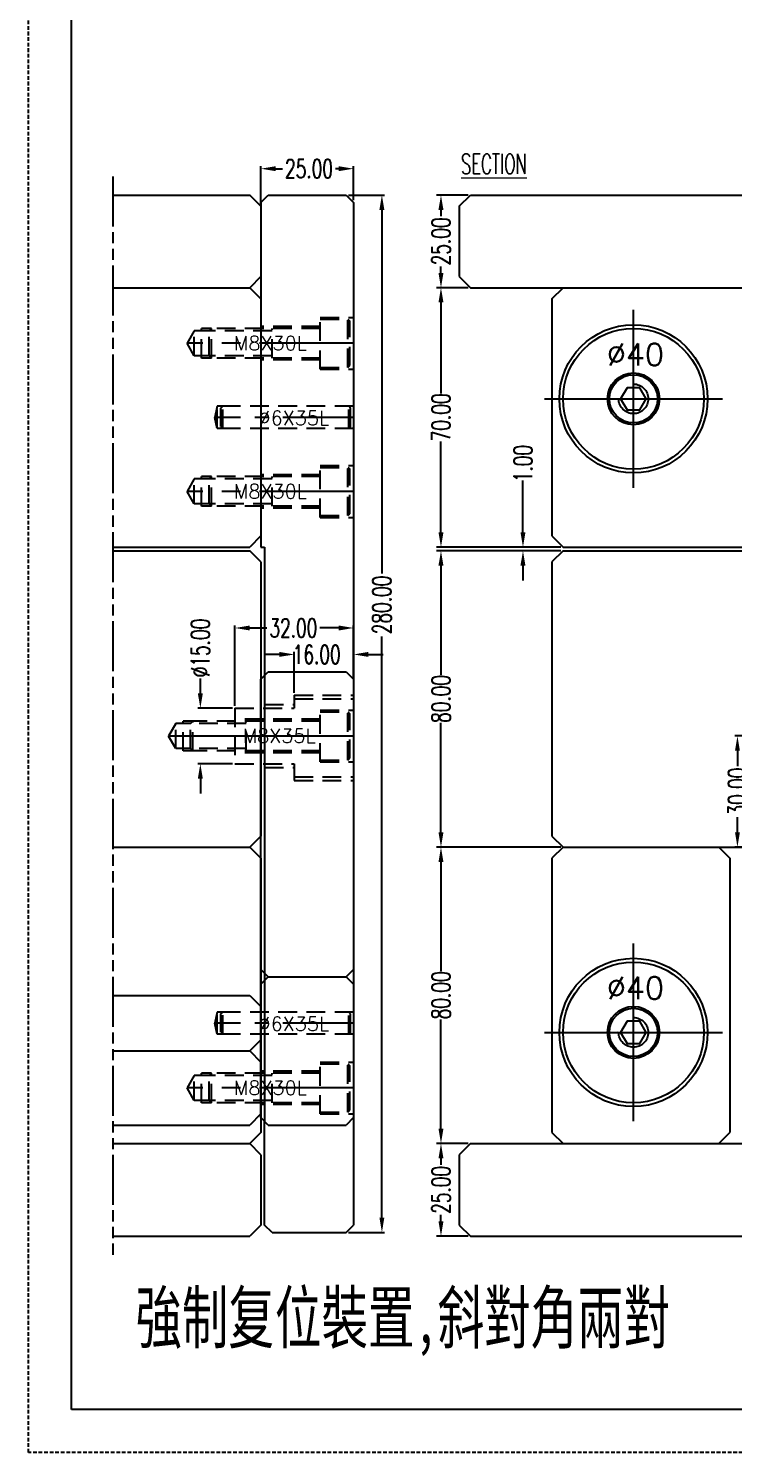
# Model space of a CAD drawing. Header units: inches. Extents: x 149964 to 151052, y -48230 to -47460.
# Drawn here: x 149963.9 to 150154.2, y -48229.7 to -47845.4 of the extents above; entities that cross this region are included whole.
import ezdxf

# ---------------------------------------------------------------- set-up
doc = ezdxf.new("R2010")
doc.units = ezdxf.units.IN
doc.header["$LTSCALE"] = 2
doc.header["$MEASUREMENT"] = 0
doc.header["$PDMODE"] = 3
doc.header["$PDSIZE"] = 0.3125
for name, pattern in [('CENTER', [50.8, 31.75, -6.35, 6.35, -6.35]), ('CENTER1', [0.6, 0.3, -0.1, 0.1, -0.1]), ('CENTERX2', [4, 2.5, -0.5, 0.5, -0.5]), ('DASHED', [0.75, 0.5, -0.25]), ('HIDDEN', [9.525, 6.35, -3.175]), ('HIDDEN2', [4.7625, 3.175, -1.5875]), ('PHANTOM', [0.8, 0.45, -0.05, 0.1, -0.05, 0.1, -0.05])]:
    doc.linetypes.add(name, pattern=pattern)
doc.layers.get('0').update_dxf_attribs({"linetype": 'CONTINUOUS'})
doc.layers.get('Defpoints').update_dxf_attribs({"linetype": 'CONTINUOUS'})
for name, color, linetype in [('A', 7, 'CONTINUOUS'), ('H7', 1, 'CENTERX2'), ('PIN', 4, 'CONTINUOUS'), ('SCREW', 52, 'HIDDEN'), ('SLIDE', 6, 'CONTINUOUS'), ('SP', 3, 'CONTINUOUS'), ('文字', 1, 'CONTINUOUS')]:
    doc.layers.add(name, color=color, linetype=linetype)
doc.layers.add('dim', color=3, linetype='CONTINUOUS', lineweight=15)
doc.styles.add('ROMANC', font='romanc', dxfattribs={"width": 0.6, "height": 1})
doc.styles.add('ROMANS', font='ROMANS.shx', dxfattribs={"height": 5, "bigfont": 'chineset.shx'})
doc.styles.add('roment', font='txt.shx', dxfattribs={"width": 0.67, "bigfont": 'chineset.shx'})
doc.styles.get("Standard").update_dxf_attribs({"font": 'txt.shx', "width": 0.67})
doc.styles.add('txt', font='txt.shx', dxfattribs={"width": 0.75, "height": 3.2})
doc.dimstyles.new('2.00', dxfattribs={"dimtxt": 5, "dimasz": 4, "dimexe": 0.666, "dimexo": 0.626, "dimgap": 1, "dimtad": 0, "dimzin": 0, "dimdsep": 46, "dimtxsty": 'Standard', "dimcen": 0.09, "dimclrd": 3, "dimclre": 3, "dimclrt": 7, "dimazin": 0, "dimtfac": 1, "dimtofl": 0, "dimtmove": 0, "dimatfit": 0, "dimfxl": 0, "dimtolj": 1, "dimtzin": 0, "dimarcsym": 0})
doc.dimstyles.new('ISO-25', dxfattribs={"dimtxt": 5, "dimasz": 4, "dimexe": 1.25, "dimexo": 0.625, "dimtad": 0, "dimzin": 1, "dimdsep": 46, "dimtxsty": 'roment', "dimcen": 0, "dimclrd": 256, "dimclre": 256, "dimclrt": 7, "dimazin": 0, "dimtfac": 1, "dimtofl": 0, "dimtmove": 0, "dimatfit": 3, "dimfxl": 0, "dimarcsym": 0})

# ---------------------------------------------------------------- blocks, each defined once
blk = doc.blocks.new('*D35363')
at = {"layer": 'Defpoints', "color": 0}
for p in [(150075.2, -47890.34), (150083.15, -47890.34), (150083.15, -47915.34)]:
    blk.add_point(p, dxfattribs=at)
at = {"layer": 'dim', "lineweight": -2}
for p, q in [((150082.53, -47890.34), (150073.95, -47890.34)), ((150075.2, -47894.34), (150075.2, -47896.08)), ((150075.2, -47911.34), (150075.2, -47909.61)), ((150082.53, -47915.34), (150073.95, -47915.34))]:
    blk.add_line(p, q, dxfattribs=at)
at = {"layer": 'dim', "linetype": 'ByBlock'}
for points in [[(150075.87, -47894.34), (150074.53, -47894.34), (150075.2, -47890.34)], [(150074.53, -47911.34), (150075.87, -47911.34), (150075.2, -47915.34)]]:
    blk.add_solid(points, dxfattribs=at)
at = {"layer": 'dim', "color": 7, "linetype": 'ByBlock', "insert": (150075.2, -47902.84), "char_height": 5, "attachment_point": 5, "rotation": 90, "style": 'roment'}
blk.add_mtext('25.00', dxfattribs=at)
blk = doc.blocks.new('*D35364')
at = {"layer": 'Defpoints', "color": 0}
for p in [(150083.15, -47915.34), (150075.2, -47985.34), (150108.15, -47985.34)]:
    blk.add_point(p, dxfattribs=at)
at = {"layer": 'dim', "lineweight": -2}
for p, q in [((150082.53, -47915.34), (150073.95, -47915.34)), ((150075.2, -47919.34), (150075.2, -47943.86)), ((150075.2, -47981.34), (150075.2, -47956.83)), ((150107.53, -47985.34), (150073.95, -47985.34))]:
    blk.add_line(p, q, dxfattribs=at)
at = {"layer": 'dim', "linetype": 'ByBlock'}
for points in [[(150075.87, -47919.34), (150074.53, -47919.34), (150075.2, -47915.34)], [(150074.53, -47981.34), (150075.87, -47981.34), (150075.2, -47985.34)]]:
    blk.add_solid(points, dxfattribs=at)
at = {"layer": 'dim', "color": 7, "linetype": 'ByBlock', "insert": (150075.2, -47950.34), "char_height": 5, "attachment_point": 5, "rotation": 90, "style": 'roment'}
blk.add_mtext('70.00', dxfattribs=at)
blk = doc.blocks.new('*D35365')
at = {"layer": 'Defpoints', "color": 0}
for p in [(150097.33, -47985.34), (150108.15, -47985.34), (150108.15, -47986.34)]:
    blk.add_point(p, dxfattribs=at)
at = {"layer": 'dim', "lineweight": -2}
for p, q in [((150097.33, -47981.34), (150097.33, -47967.34)), ((150107.53, -47985.34), (150096.08, -47985.34)), ((150107.53, -47986.34), (150096.08, -47986.34)), ((150097.33, -47990.34), (150097.33, -47994.34))]:
    blk.add_line(p, q, dxfattribs=at)
at = {"layer": 'dim', "linetype": 'ByBlock'}
for points in [[(150096.66, -47981.34), (150098, -47981.34), (150097.33, -47985.34)], [(150098, -47990.34), (150096.66, -47990.34), (150097.33, -47986.34)]]:
    blk.add_solid(points, dxfattribs=at)
at = {"layer": 'dim', "color": 7, "linetype": 'ByBlock', "insert": (150097.33, -47962.81), "char_height": 5, "attachment_point": 5, "rotation": 90, "style": 'roment'}
blk.add_mtext('1.00', dxfattribs=at)
blk = doc.blocks.new('*D35366')
at = {"layer": 'Defpoints', "color": 0}
for p in [(150108.15, -47986.34), (150075.2, -48066.34), (150108.15, -48066.34)]:
    blk.add_point(p, dxfattribs=at)
at = {"layer": 'dim', "lineweight": -2}
for p, q in [((150107.53, -47986.34), (150073.95, -47986.34)), ((150075.2, -47990.34), (150075.2, -48019.86)), ((150075.2, -48062.34), (150075.2, -48032.83)), ((150107.53, -48066.34), (150073.95, -48066.34))]:
    blk.add_line(p, q, dxfattribs=at)
at = {"layer": 'dim', "linetype": 'ByBlock'}
for points in [[(150075.87, -47990.34), (150074.53, -47990.34), (150075.2, -47986.34)], [(150074.53, -48062.34), (150075.87, -48062.34), (150075.2, -48066.34)]]:
    blk.add_solid(points, dxfattribs=at)
at = {"layer": 'dim', "color": 7, "linetype": 'ByBlock', "insert": (150075.2, -48026.34), "char_height": 5, "attachment_point": 5, "rotation": 90, "style": 'roment'}
blk.add_mtext('80.00', dxfattribs=at)
blk = doc.blocks.new('*D35367')
at = {"layer": 'Defpoints', "color": 0}
for p in [(150075.2, -48066.34), (150108.15, -48066.34), (150083.15, -48146.34)]:
    blk.add_point(p, dxfattribs=at)
at = {"layer": 'dim', "lineweight": -2}
for p, q in [((150107.53, -48066.34), (150073.95, -48066.34)), ((150075.2, -48070.34), (150075.2, -48099.86)), ((150075.2, -48142.34), (150075.2, -48112.83)), ((150082.53, -48146.34), (150073.95, -48146.34))]:
    blk.add_line(p, q, dxfattribs=at)
at = {"layer": 'dim', "linetype": 'ByBlock'}
for points in [[(150075.87, -48070.34), (150074.53, -48070.34), (150075.2, -48066.34)], [(150074.53, -48142.34), (150075.87, -48142.34), (150075.2, -48146.34)]]:
    blk.add_solid(points, dxfattribs=at)
at = {"layer": 'dim', "color": 7, "linetype": 'ByBlock', "insert": (150075.2, -48106.34), "char_height": 5, "attachment_point": 5, "rotation": 90, "style": 'roment'}
blk.add_mtext('80.00', dxfattribs=at)
blk = doc.blocks.new('*D35368')
at = {"layer": 'Defpoints', "color": 0}
for p in [(150075.2, -48146.34), (150083.15, -48146.34), (150083.15, -48171.34)]:
    blk.add_point(p, dxfattribs=at)
at = {"layer": 'dim', "lineweight": -2}
for p, q in [((150082.53, -48146.34), (150073.95, -48146.34)), ((150075.2, -48150.34), (150075.2, -48152.08)), ((150075.2, -48167.34), (150075.2, -48165.61)), ((150082.53, -48171.34), (150073.95, -48171.34))]:
    blk.add_line(p, q, dxfattribs=at)
at = {"layer": 'dim', "linetype": 'ByBlock'}
for points in [[(150075.87, -48150.34), (150074.53, -48150.34), (150075.2, -48146.34)], [(150074.53, -48167.34), (150075.87, -48167.34), (150075.2, -48171.34)]]:
    blk.add_solid(points, dxfattribs=at)
at = {"layer": 'dim', "color": 7, "linetype": 'ByBlock', "insert": (150075.2, -48158.84), "char_height": 5, "attachment_point": 5, "rotation": 90, "style": 'roment'}
blk.add_mtext('25.00', dxfattribs=at)
blk = doc.blocks.new('*D35400')
at = {"layer": 'Defpoints', "color": 0}
for p in [(150155.21, -48036.34), (150175.89, -48036.34), (150174.08, -48066.34)]:
    blk.add_point(p, dxfattribs=at)
at = {"layer": 'dim', "color": 3, "linetype": 'ByBlock', "lineweight": -2}
for p, q in [((150175.26, -48036.34), (150154.55, -48036.34)), ((150155.21, -48040.34), (150155.21, -48044.48)), ((150155.21, -48062.34), (150155.21, -48058.21)), ((150173.46, -48066.34), (150154.55, -48066.34))]:
    blk.add_line(p, q, dxfattribs=at)
at = {"layer": 'dim', "color": 3, "linetype": 'ByBlock'}
for points in [[(150155.88, -48040.34), (150154.55, -48040.34), (150155.21, -48036.34)], [(150154.55, -48062.34), (150155.88, -48062.34), (150155.21, -48066.34)]]:
    blk.add_solid(points, dxfattribs=at)
at = {"layer": 'dim', "color": 7, "linetype": 'ByBlock', "insert": (150155.21, -48051.34), "char_height": 5, "attachment_point": 5, "rotation": 90}
blk.add_mtext('\\A1;30.00', dxfattribs=at)
blk = doc.blocks.new('*D35418')
at = {"layer": 'Defpoints', "color": 0}
for p in [(150049.61, -47890.34), (150059.26, -47890.34), (150049.61, -48170.34)]:
    blk.add_point(p, dxfattribs=at)
at = {"layer": 'dim', "color": 3, "linetype": 'ByBlock', "lineweight": -2}
for p, q in [((150050.23, -47890.34), (150059.92, -47890.34)), ((150059.26, -47894.34), (150059.26, -47992.44)), ((150059.26, -48166.34), (150059.26, -48009.51)), ((150050.23, -48170.34), (150059.92, -48170.34))]:
    blk.add_line(p, q, dxfattribs=at)
at = {"layer": 'dim', "color": 3, "linetype": 'ByBlock'}
for points in [[(150059.92, -47894.34), (150058.59, -47894.34), (150059.26, -47890.34)], [(150058.59, -48166.34), (150059.92, -48166.34), (150059.26, -48170.34)]]:
    blk.add_solid(points, dxfattribs=at)
at = {"layer": 'dim', "color": 7, "linetype": 'ByBlock', "insert": (150059.26, -48000.98), "char_height": 5, "attachment_point": 5, "rotation": 90}
blk.add_mtext('\\A1;280.00', dxfattribs=at)
blk = doc.blocks.new('*D35419')
at = {"layer": 'Defpoints', "color": 0}
for p in [(150051.61, -48014.33), (150051.61, -48018.01), (150035.61, -48025.34)]:
    blk.add_point(p, dxfattribs=at)
at = {"layer": 'dim', "color": 3, "linetype": 'ByBlock', "lineweight": -2}
for p, q in [((150031.61, -48014.33), (150027.61, -48014.33)), ((150035.61, -48024.72), (150035.61, -48013.66)), ((150051.61, -48017.39), (150051.61, -48013.66)), ((150055.61, -48014.33), (150059.61, -48014.33))]:
    blk.add_line(p, q, dxfattribs=at)
at = {"layer": 'dim', "color": 3, "linetype": 'ByBlock'}
for points in [[(150031.61, -48014.99), (150031.61, -48013.66), (150035.61, -48014.33)], [(150055.61, -48013.66), (150055.61, -48014.99), (150051.61, -48014.33)]]:
    blk.add_solid(points, dxfattribs=at)
at = {"layer": 'dim', "color": 7, "linetype": 'ByBlock', "insert": (150041.67, -48014.33), "char_height": 5, "attachment_point": 5}
blk.add_mtext('\\A1;16.00', dxfattribs=at)
blk = doc.blocks.new('*D35420')
at = {"layer": 'Defpoints', "color": 0}
for p in [(150051.61, -48007.19), (150051.61, -48021.36), (150019.61, -48028.84)]:
    blk.add_point(p, dxfattribs=at)
at = {"layer": 'dim', "color": 3, "linetype": 'ByBlock', "lineweight": -2}
for p, q in [((150019.61, -48028.22), (150019.61, -48006.52)), ((150023.61, -48007.19), (150028.23, -48007.19)), ((150047.61, -48007.19), (150042.51, -48007.19)), ((150051.61, -48020.73), (150051.61, -48006.52))]:
    blk.add_line(p, q, dxfattribs=at)
at = {"layer": 'dim', "color": 3, "linetype": 'ByBlock'}
for points in [[(150023.61, -48006.52), (150023.61, -48007.86), (150019.61, -48007.19)], [(150047.61, -48007.86), (150047.61, -48006.52), (150051.61, -48007.19)]]:
    blk.add_solid(points, dxfattribs=at)
at = {"layer": 'dim', "color": 7, "linetype": 'ByBlock', "insert": (150035.37, -48007.19), "char_height": 5, "attachment_point": 5}
blk.add_mtext('\\A1;32.00', dxfattribs=at)
blk = doc.blocks.new('*D35421')
at = {"layer": 'Defpoints', "color": 0}
for p in [(150019.61, -48028.84), (150010.26, -48043.84), (150019.61, -48043.84)]:
    blk.add_point(p, dxfattribs=at)
at = {"layer": 'dim', "color": 3, "linetype": 'ByBlock', "lineweight": -2}
for p, q in [((150010.26, -48024.84), (150010.26, -48020.84)), ((150018.98, -48028.84), (150009.59, -48028.84)), ((150018.98, -48043.84), (150009.59, -48043.84)), ((150010.26, -48047.84), (150010.26, -48051.84))]:
    blk.add_line(p, q, dxfattribs=at)
at = {"layer": 'dim', "color": 3, "linetype": 'ByBlock'}
for points in [[(150009.59, -48024.84), (150010.93, -48024.84), (150010.26, -48028.84)], [(150010.93, -48047.84), (150009.59, -48047.84), (150010.26, -48043.84)]]:
    blk.add_solid(points, dxfattribs=at)
at = {"layer": 'dim', "color": 7, "linetype": 'ByBlock', "insert": (150010.26, -48012.59), "char_height": 5, "attachment_point": 5, "rotation": 90}
blk.add_mtext('{\\Ftxt.shx;%%C15.00}', dxfattribs=at)
blk = doc.blocks.new('*D35422')
at = {"layer": 'Defpoints', "color": 0}
for p in [(150051.61, -47883.23), (150026.61, -47893.34), (150051.61, -47892.34)]:
    blk.add_point(p, dxfattribs=at)
at = {"layer": 'dim', "color": 3, "linetype": 'ByBlock', "lineweight": -2}
for p, q in [((150026.61, -47892.72), (150026.61, -47882.56)), ((150051.61, -47891.72), (150051.61, -47882.56)), ((150030.61, -47883.23), (150032.44, -47883.23)), ((150047.61, -47883.23), (150046.73, -47883.23))]:
    blk.add_line(p, q, dxfattribs=at)
at = {"layer": 'dim', "color": 3, "linetype": 'ByBlock'}
for points in [[(150030.61, -47882.56), (150030.61, -47883.89), (150026.61, -47883.23)], [(150047.61, -47883.89), (150047.61, -47882.56), (150051.61, -47883.23)]]:
    blk.add_solid(points, dxfattribs=at)
at = {"layer": 'dim', "color": 7, "linetype": 'ByBlock', "insert": (150039.58, -47883.23), "char_height": 5, "attachment_point": 5}
blk.add_mtext('\\A1;25.00', dxfattribs=at)
blk = doc.blocks.new('20100227.151117')
at = {"layer": 'SCREW', "linetype": 'CENTER1', "ltscale": 35}
for p, q in [((0, -8.5), (0, 8.5)), ((-8.5, 0), (8.5, 0))]:
    blk.add_line(p, q, dxfattribs=at)
at = {"layer": 'SCREW', "linetype": 'HIDDEN2'}
blk.add_lwpolyline([(-1.73, 3), (-3.46, 0), (-1.73, -3), (1.73, -3), (3.46, 0), (1.73, 3)], close=True, dxfattribs=at)
at = {"layer": 'SCREW', "linetype": 'Continuous'}
for radius in [7, 6.5]:
    blk.add_circle((0, 0), radius, dxfattribs=at)
at = {"layer": 'SCREW'}
blk.add_circle((0, 0), 4, dxfattribs=at)
blk = doc.blocks.new('20160804.143923')
at = {"layer": 'SP', "color": 3, "linetype": 'CENTER', "ltscale": 0.3}
for p, q in [((0, -24), (0, 24)), ((-24, 0), (24, 0))]:
    blk.add_line(p, q, dxfattribs=at)
at = {"layer": 'SP'}
for radius in [20, 19]:
    blk.add_circle((0, 0), radius, dxfattribs=at)
at = {"layer": 'SCREW'}
blk.add_blockref('20100227.151117', (0, 0), dxfattribs=at)
at = {"layer": 'H7', "color": 4, "linetype": 'ByBlock', "insert": (-7.19, 14.98), "char_height": 6, "attachment_point": 1, "style": 'ROMANS'}
blk.add_mtext('{\\Ftxt.shx;%%C40}', dxfattribs=at)

msp = doc.modelspace()

# ---------------------------------------------------------------- linework, layer by layer
at = {"color": 125, "linetype": 'PHANTOM', "ltscale": 15}
msp.add_line((149986.608, -47885.345), (149986.608, -48176.345), dxfattribs=at)
at = {"linetype": 'Continuous'}
for p, q in [((149986.608, -47890.345), (150023.608, -47890.345)), ((150026.608, -47893.345), (150023.608, -47890.345)), ((150026.608, -47893.345), (150026.608, -47912.345)), ((150080.153, -47893.345), (150083.153, -47890.345)), ((150080.153, -47893.345), (150080.153, -47912.345)), ((150083.153, -47890.345), (150377.153, -47890.345)), ((150026.608, -47912.345), (150023.608, -47915.345)), ((150080.153, -47912.345), (150083.153, -47915.345)), ((149986.608, -47915.345), (150023.608, -47915.345)), ((150026.608, -47918.345), (150023.608, -47915.345)), ((150083.153, -47915.345), (150275.153, -47915.345)), ((150105.153, -47918.345), (150108.153, -47915.345)), ((150026.608, -47918.345), (150026.608, -47982.345)), ((150105.153, -47918.345), (150105.153, -47982.345)), ((150026.608, -47982.345), (150023.608, -47985.345)), ((150105.153, -47982.345), (150108.153, -47985.345)), ((149986.608, -47985.345), (150023.608, -47985.345)), ((150108.153, -47985.345), (150275.153, -47985.345)), ((149986.608, -47986.345), (150023.608, -47986.345)), ((150026.608, -47989.345), (150023.608, -47986.345)), ((150026.608, -47989.345), (150026.608, -48063.345)), ((150108.153, -47986.345), (150105.153, -47989.345)), ((150105.153, -47989.345), (150105.153, -48063.345)), ((150108.153, -47986.345), (150275.153, -47986.345)), ((150026.608, -48029.345), (150026.608, -48038.345)), ((149986.608, -48066.345), (150023.608, -48066.345)), ((150026.608, -48063.345), (150023.608, -48066.345)), ((150026.608, -48069.345), (150023.608, -48066.345)), ((150105.153, -48063.345), (150108.153, -48066.345)), ((150108.153, -48066.345), (150105.153, -48069.345)), ((150108.153, -48066.345), (150206.346, -48066.345)), ((150150.153, -48066.345), (150153.153, -48069.345)), ((150026.608, -48069.345), (150026.608, -48143.345)), ((150105.153, -48069.345), (150105.153, -48143.345)), ((150153.153, -48069.345), (150153.153, -48143.345)), ((149986.608, -48106.345), (150023.608, -48106.345)), ((150023.608, -48106.345), (150026.608, -48109.345)), ((150026.608, -48118.345), (150023.608, -48121.345)), ((149986.608, -48121.345), (150023.608, -48121.345)), ((150023.608, -48121.345), (150026.608, -48124.345)), ((150026.608, -48124.345), (150026.608, -48138.345)), ((150026.608, -48138.345), (150023.608, -48141.345)), ((149986.608, -48141.345), (150023.608, -48141.345)), ((150026.608, -48143.345), (150023.608, -48146.345)), ((150105.153, -48143.345), (150108.153, -48146.345)), ((150150.153, -48146.345), (150153.153, -48143.345)), ((149986.608, -48146.345), (150023.608, -48146.345)), ((150026.608, -48149.345), (150023.608, -48146.345)), ((150083.153, -48146.345), (150080.153, -48149.345)), ((150083.153, -48146.345), (150275.153, -48146.345)), ((150026.608, -48149.345), (150026.608, -48168.345)), ((150080.153, -48149.345), (150080.153, -48168.345)), ((150026.608, -48168.345), (150023.608, -48171.345)), ((150080.153, -48168.345), (150083.153, -48171.345)), ((149986.608, -48171.345), (150023.608, -48171.345)), ((150083.153, -48171.345), (150377.153, -48171.345))]:
    msp.add_line(p, q, dxfattribs=at)
at = {"color": 30, "linetype": 'HIDDEN', "ltscale": 0.4}
for p, q in [((150027.608, -48027.845), (150035.608, -48027.845)), ((150035.608, -48025.345), (150051.608, -48025.345)), ((150035.608, -48025.345), (150035.608, -48028.845)), ((150035.608, -48026.345), (150051.608, -48026.345)), ((150019.608, -48028.845), (150035.608, -48028.845)), ((150019.608, -48028.845), (150019.608, -48043.845)), ((150019.608, -48043.845), (150035.608, -48043.845)), ((150035.608, -48043.845), (150035.608, -48048.345)), ((150027.608, -48044.845), (150035.608, -48044.845)), ((150035.608, -48047.345), (150051.608, -48047.345)), ((150035.608, -48048.345), (150051.608, -48048.345))]:
    msp.add_line(p, q, dxfattribs=at)
at = {"layer": 'A', "linetype": 'DASHED'}
for p, q in [((149963.877, -48229.734), (149963.877, -47460.013)), ((151052.103, -48229.734), (149963.877, -48229.734))]:
    msp.add_line(p, q, dxfattribs=at)
at = {"layer": 'A'}
for p, q in [((149975.501, -48218.111), (149975.501, -47471.637)), ((151040.48, -48218.111), (149975.501, -48218.111))]:
    msp.add_line(p, q, dxfattribs=at)
at = {"layer": 'PIN', "linetype": 'HIDDEN', "ltscale": 0.4}
for p, q in [((150014.766, -47947.345), (150014.136, -47950.345)), ((150051.608, -47947.345), (150014.766, -47947.345)), ((150014.766, -47953.283), (150014.766, -47947.345)), ((150016.305, -47947.345), (150014.766, -47947.345)), ((150015.805, -47947.845), (150016.305, -47947.345)), ((150015.805, -47952.814), (150015.805, -47947.876)), ((150016.305, -47953.314), (150016.305, -47947.376)), ((150050.808, -47947.845), (150050.308, -47947.345)), ((150050.308, -47953.345), (150050.308, -47947.376)), ((150050.808, -47952.845), (150050.808, -47947.845)), ((150014.766, -47953.345), (150014.136, -47950.345)), ((150051.608, -47953.345), (150014.766, -47953.345)), ((150016.305, -47953.345), (150014.766, -47953.345)), ((150015.805, -47952.845), (150016.305, -47953.345)), ((150050.808, -47952.845), (150050.308, -47953.345)), ((150014.766, -48110.845), (150014.136, -48113.845)), ((150051.608, -48110.845), (150014.766, -48110.845)), ((150014.766, -48116.783), (150014.766, -48110.845)), ((150016.305, -48110.845), (150014.766, -48110.845)), ((150015.805, -48111.345), (150016.305, -48110.845)), ((150015.805, -48116.314), (150015.805, -48111.376)), ((150016.305, -48116.814), (150016.305, -48110.876)), ((150050.808, -48111.345), (150050.308, -48110.845)), ((150050.308, -48116.845), (150050.308, -48110.876)), ((150050.808, -48116.345), (150050.808, -48111.345)), ((150014.766, -48116.845), (150014.136, -48113.845)), ((150051.608, -48116.845), (150014.766, -48116.845)), ((150016.305, -48116.845), (150014.766, -48116.845)), ((150015.805, -48116.345), (150016.305, -48116.845)), ((150050.808, -48116.345), (150050.308, -48116.845))]:
    msp.add_line(p, q, dxfattribs=at)
at = {"layer": 'PIN', "linetype": 'CENTER', "ltscale": 0.3}
for p, q in [((150051.608, -47950.345), (150014.136, -47950.345)), ((150051.608, -48113.845), (150014.136, -48113.845))]:
    msp.add_line(p, q, dxfattribs=at)
at = {"layer": 'SCREW', "linetype": 'HIDDEN', "ltscale": 0.4}
for p, q in [((150042.608, -47937.345), (150042.608, -47923.345)), ((150042.608, -47923.345), (150051.608, -47923.345)), ((150042.608, -47923.845), (150050.108, -47923.845)), ((150050.108, -47936.845), (150050.108, -47923.845)), ((150050.108, -47923.845), (150050.608, -47924.345)), ((150050.608, -47936.345), (150050.608, -47924.345)), ((150008.608, -47926.97), (150006.659, -47930.345)), ((150012.608, -47926.97), (150008.608, -47926.97)), ((150008.608, -47933.72), (150008.608, -47926.97)), ((150042.608, -47926.345), (150010.608, -47926.345)), ((150013.233, -47926.345), (150010.608, -47926.345)), ((150010.608, -47934.345), (150010.608, -47926.345)), ((150012.608, -47926.97), (150013.233, -47926.345)), ((150012.608, -47933.72), (150012.608, -47926.97)), ((150029.608, -47926.97), (150012.608, -47926.97)), ((150013.233, -47934.345), (150013.233, -47926.345)), ((150042.608, -47925.845), (150026.608, -47925.845)), ((150029.608, -47934.345), (150029.608, -47926.345)), ((150008.608, -47933.72), (150006.659, -47930.345)), ((150012.608, -47933.72), (150008.608, -47933.72)), ((150042.608, -47934.345), (150010.608, -47934.345)), ((150013.233, -47934.345), (150010.608, -47934.345)), ((150012.608, -47933.72), (150013.233, -47934.345)), ((150029.608, -47933.72), (150012.608, -47933.72)), ((150042.608, -47934.845), (150026.608, -47934.845)), ((150050.108, -47936.845), (150050.608, -47936.345)), ((150042.608, -47936.845), (150050.108, -47936.845)), ((150042.608, -47937.345), (150051.608, -47937.345)), ((150008.608, -47966.97), (150006.659, -47970.345)), ((150012.608, -47966.97), (150008.608, -47966.97)), ((150008.608, -47973.72), (150008.608, -47966.97)), ((150042.608, -47966.345), (150010.608, -47966.345)), ((150013.233, -47966.345), (150010.608, -47966.345)), ((150010.608, -47974.345), (150010.608, -47966.345)), ((150012.608, -47966.97), (150013.233, -47966.345)), ((150012.608, -47973.72), (150012.608, -47966.97)), ((150029.608, -47966.97), (150012.608, -47966.97)), ((150013.233, -47974.345), (150013.233, -47966.345)), ((150042.608, -47965.845), (150026.608, -47965.845)), ((150029.608, -47974.345), (150029.608, -47966.345)), ((150042.608, -47977.345), (150042.608, -47963.345)), ((150042.608, -47963.345), (150051.608, -47963.345)), ((150042.608, -47963.845), (150050.108, -47963.845)), ((150050.108, -47976.845), (150050.108, -47963.845)), ((150050.108, -47963.845), (150050.608, -47964.345)), ((150050.608, -47976.345), (150050.608, -47964.345)), ((150008.608, -47973.72), (150006.659, -47970.345)), ((150012.608, -47973.72), (150008.608, -47973.72)), ((150042.608, -47974.345), (150010.608, -47974.345)), ((150013.233, -47974.345), (150010.608, -47974.345)), ((150012.608, -47973.72), (150013.233, -47974.345)), ((150029.608, -47973.72), (150012.608, -47973.72)), ((150042.608, -47974.845), (150026.608, -47974.845)), ((150042.608, -47976.845), (150050.108, -47976.845)), ((150042.608, -47977.345), (150051.608, -47977.345)), ((150050.108, -47976.845), (150050.608, -47976.345)), ((150042.608, -48032.345), (150005.608, -48032.345)), ((150008.233, -48032.345), (150005.608, -48032.345)), ((150005.608, -48040.345), (150005.608, -48032.345)), ((150007.608, -48032.97), (150008.233, -48032.345)), ((150008.233, -48040.345), (150008.233, -48032.345)), ((150042.608, -48031.845), (150019.608, -48031.845)), ((150022.608, -48040.345), (150022.608, -48032.345)), ((150042.608, -48029.345), (150051.608, -48029.345)), ((150042.608, -48043.345), (150042.608, -48029.345)), ((150042.608, -48029.845), (150050.108, -48029.845)), ((150050.108, -48029.845), (150050.608, -48030.345)), ((150050.108, -48042.845), (150050.108, -48029.845)), ((150050.608, -48042.345), (150050.608, -48030.345)), ((150003.608, -48032.97), (150001.659, -48036.345)), ((150007.608, -48032.97), (150003.608, -48032.97)), ((150003.608, -48039.72), (150003.608, -48032.97)), ((150022.608, -48032.97), (150007.608, -48032.97)), ((150007.608, -48039.72), (150007.608, -48032.97)), ((150003.608, -48039.72), (150001.659, -48036.345)), ((150007.608, -48039.72), (150003.608, -48039.72)), ((150007.608, -48039.72), (150008.233, -48040.345)), ((150022.608, -48039.72), (150007.608, -48039.72)), ((150042.608, -48040.345), (150005.608, -48040.345)), ((150008.233, -48040.345), (150005.608, -48040.345)), ((150042.608, -48040.845), (150019.608, -48040.845)), ((150042.608, -48042.845), (150050.108, -48042.845)), ((150042.608, -48043.345), (150051.608, -48043.345)), ((150050.108, -48042.845), (150050.608, -48042.345)), ((150042.608, -48138.345), (150042.608, -48124.345)), ((150042.608, -48124.345), (150051.608, -48124.345)), ((150008.608, -48127.97), (150006.659, -48131.345)), ((150012.608, -48127.97), (150008.608, -48127.97)), ((150008.608, -48134.72), (150008.608, -48127.97)), ((150042.608, -48127.345), (150010.608, -48127.345)), ((150013.233, -48127.345), (150010.608, -48127.345)), ((150010.608, -48135.345), (150010.608, -48127.345)), ((150012.608, -48127.97), (150013.233, -48127.345)), ((150012.608, -48134.72), (150012.608, -48127.97)), ((150029.608, -48127.97), (150012.608, -48127.97)), ((150013.233, -48135.345), (150013.233, -48127.345)), ((150042.608, -48126.845), (150026.608, -48126.845)), ((150029.608, -48135.345), (150029.608, -48127.345)), ((150042.608, -48124.845), (150050.108, -48124.845)), ((150050.108, -48137.845), (150050.108, -48124.845)), ((150050.108, -48124.845), (150050.608, -48125.345)), ((150050.608, -48137.345), (150050.608, -48125.345)), ((150008.608, -48134.72), (150006.659, -48131.345)), ((150012.608, -48134.72), (150008.608, -48134.72)), ((150042.608, -48135.345), (150010.608, -48135.345)), ((150013.233, -48135.345), (150010.608, -48135.345)), ((150012.608, -48134.72), (150013.233, -48135.345)), ((150029.608, -48134.72), (150012.608, -48134.72)), ((150042.608, -48135.845), (150026.608, -48135.845)), ((150042.608, -48137.845), (150050.108, -48137.845)), ((150042.608, -48138.345), (150051.608, -48138.345)), ((150050.108, -48137.845), (150050.608, -48137.345))]:
    msp.add_line(p, q, dxfattribs=at)
at = {"layer": 'SCREW', "linetype": 'CENTER', "ltscale": 0.4}
for p, q in [((150051.608, -47930.345), (150006.659, -47930.345)), ((150051.608, -47970.345), (150006.659, -47970.345)), ((150051.608, -48131.345), (150006.659, -48131.345))]:
    msp.add_line(p, q, dxfattribs=at)
at = {"layer": 'SCREW', "linetype": 'CENTER', "ltscale": 10}
msp.add_line((150051.608, -48036.345), (150001.659, -48036.345), dxfattribs=at)
at = {"layer": 'SLIDE', "color": 60}
for p, q in [((150026.608, -47892.345), (150028.608, -47890.345)), ((150026.608, -47892.345), (150026.608, -47985.345)), ((150028.608, -47890.345), (150049.608, -47890.345)), ((150049.608, -47890.345), (150051.608, -47892.345)), ((150051.608, -47892.345), (150051.608, -48168.345)), ((150026.608, -47985.345), (150027.608, -47985.345)), ((150027.608, -47985.345), (150027.608, -48020.033)), ((150026.608, -48021.033), (150028.608, -48019.033)), ((150027.608, -48020.033), (150027.608, -48140.345)), ((150028.608, -48019.033), (150049.608, -48019.033)), ((150049.608, -48019.033), (150051.608, -48021.033)), ((150026.608, -48139.345), (150026.608, -48021.033)), ((150026.608, -48099.345), (150028.608, -48101.345)), ((150026.608, -48103.345), (150028.608, -48101.345)), ((150028.608, -48101.345), (150049.608, -48101.345)), ((150049.608, -48101.345), (150051.608, -48099.345)), ((150049.608, -48101.345), (150051.608, -48103.345)), ((150028.608, -48141.345), (150026.608, -48139.345)), ((150051.608, -48139.345), (150049.608, -48141.345)), ((150027.608, -48168.345), (150027.608, -48140.345)), ((150028.608, -48141.345), (150049.608, -48141.345)), ((150029.608, -48170.345), (150027.608, -48168.345)), ((150029.608, -48170.345), (150049.608, -48170.345)), ((150049.608, -48170.345), (150051.608, -48168.345))]:
    msp.add_line(p, q, dxfattribs=at)

# ---------------------------------------------------------------- block references
at = {"layer": 'SP', "linetype": 'ByBlock'}
for p in [(150127.153, -47945.345), (150127.153, -48116.345)]:
    msp.add_blockref('20160804.143923', p, dxfattribs=at)

# ---------------------------------------------------------------- texts
at = {"layer": 'dim', "style": 'ROMANC', "width": 0.6}
msp.add_text('%%uSECTION', height=5.4, dxfattribs=at).set_placement((150080.609, -47884.655))
at = {"layer": '文字', "linetype": 'Continuous', "style": 'txt'}
for s, p in [('M8X30L', (150019.311, -47932.218)), ('%%C6X35L', (150025.978, -47952.409)), ('M8X30L', (150019.311, -47972.218)), ('M8X35L', (150021.669, -48038.218)), ('%%C6X35L', (150025.978, -48115.909)), ('M8X30L', (150019.311, -48133.218))]:
    msp.add_text(s, height=3.8016, dxfattribs=at).set_placement(p)
at = {"layer": '文字', "insert": (150137.076, -48186.423), "char_height": 13.73533, "width": 411.39504, "attachment_point": 3}
msp.add_mtext('{\\f標楷體|b0|i0|c136|p65;強制复位裝置,斜對角兩對}', dxfattribs=at)

# ---------------------------------------------------------------- dimensions: what is measured, and where the dimension line sits
at = {"layer": 'dim', "linetype": 'ByBlock'}
for base, p1, p2, picture, middle in [((150051.608, -47883.227), (150026.608, -47893.345), (150051.608, -47892.345), '*D35422', (150039.583, -47883.227)), ((150051.608, -48007.19), (150019.608, -48028.845), (150051.608, -48021.358), '*D35420', (150035.369, -48007.19)), ((150051.608, -48014.328), (150035.608, -48025.345), (150051.608, -48018.011), '*D35419', (150041.67, -48014.328))]:
    dim = msp.add_linear_dim(base=base, p1=p1, p2=p2, dimstyle='2.00', dxfattribs=at)
    dim.commit()
    dim.dimension.update_dxf_attribs({"geometry": picture, "text_midpoint": middle, "dimtype": 160})
dim = msp.add_linear_dim(base=(150059.257, -47890.345), p1=(150049.608, -48170.345), p2=(150049.608, -47890.345), angle=90, dimstyle='2.00', dxfattribs=at)
dim.commit()
dim.dimension.update_dxf_attribs({"geometry": '*D35418', "text_midpoint": (150059.257, -48000.976), "dimtype": 160})
at = {"layer": 'dim'}
for base, p1, p2, picture, middle in [((150075.199, -47890.345), (150083.153, -47915.345), (150083.153, -47890.345), '*D35363', (150075.199, -47902.845)), ((150075.199, -47985.345), (150083.153, -47915.345), (150108.153, -47985.345), '*D35364', (150075.199, -47950.345)), ((150075.199, -48066.345), (150108.153, -47986.345), (150108.153, -48066.345), '*D35366', (150075.199, -48026.345)), ((150075.199, -48066.345), (150083.153, -48146.345), (150108.153, -48066.345), '*D35367', (150075.199, -48106.345)), ((150075.199, -48146.345), (150083.153, -48171.345), (150083.153, -48146.345), '*D35368', (150075.199, -48158.845))]:
    dim = msp.add_linear_dim(base=base, p1=p1, p2=p2, angle=90, dimstyle='ISO-25', dxfattribs=at)
    dim.commit()
    dim.dimension.update_dxf_attribs({"geometry": picture, "text_midpoint": middle})
dim = msp.add_linear_dim(base=(150097.331, -47985.345), p1=(150108.153, -47986.345), p2=(150108.153, -47985.345), angle=90, dimstyle='ISO-25', dxfattribs=at)
dim.commit()
dim.dimension.update_dxf_attribs({"geometry": '*D35365', "text_midpoint": (150097.331, -47962.811), "dimtype": 160})
at = {"layer": 'dim', "linetype": 'ByBlock'}
dim = msp.add_linear_dim(base=(150010.261, -48043.845), p1=(150019.608, -48028.845), p2=(150019.608, -48043.845), angle=90, text='{\\Ftxt.shx;%%C<>}', dimstyle='2.00', dxfattribs=at)
dim.commit()
dim.dimension.update_dxf_attribs({"geometry": '*D35421', "text_midpoint": (150010.261, -48012.586), "dimtype": 160})
dim = msp.add_linear_dim(base=(150155.213, -48036.345), p1=(150174.085, -48066.345), p2=(150175.887, -48036.345), angle=90, dimstyle='2.00', dxfattribs=at)
dim.commit()
dim.dimension.update_dxf_attribs({"geometry": '*D35400', "text_midpoint": (150155.213, -48051.345)})

doc.saveas('drawing.dxf')
